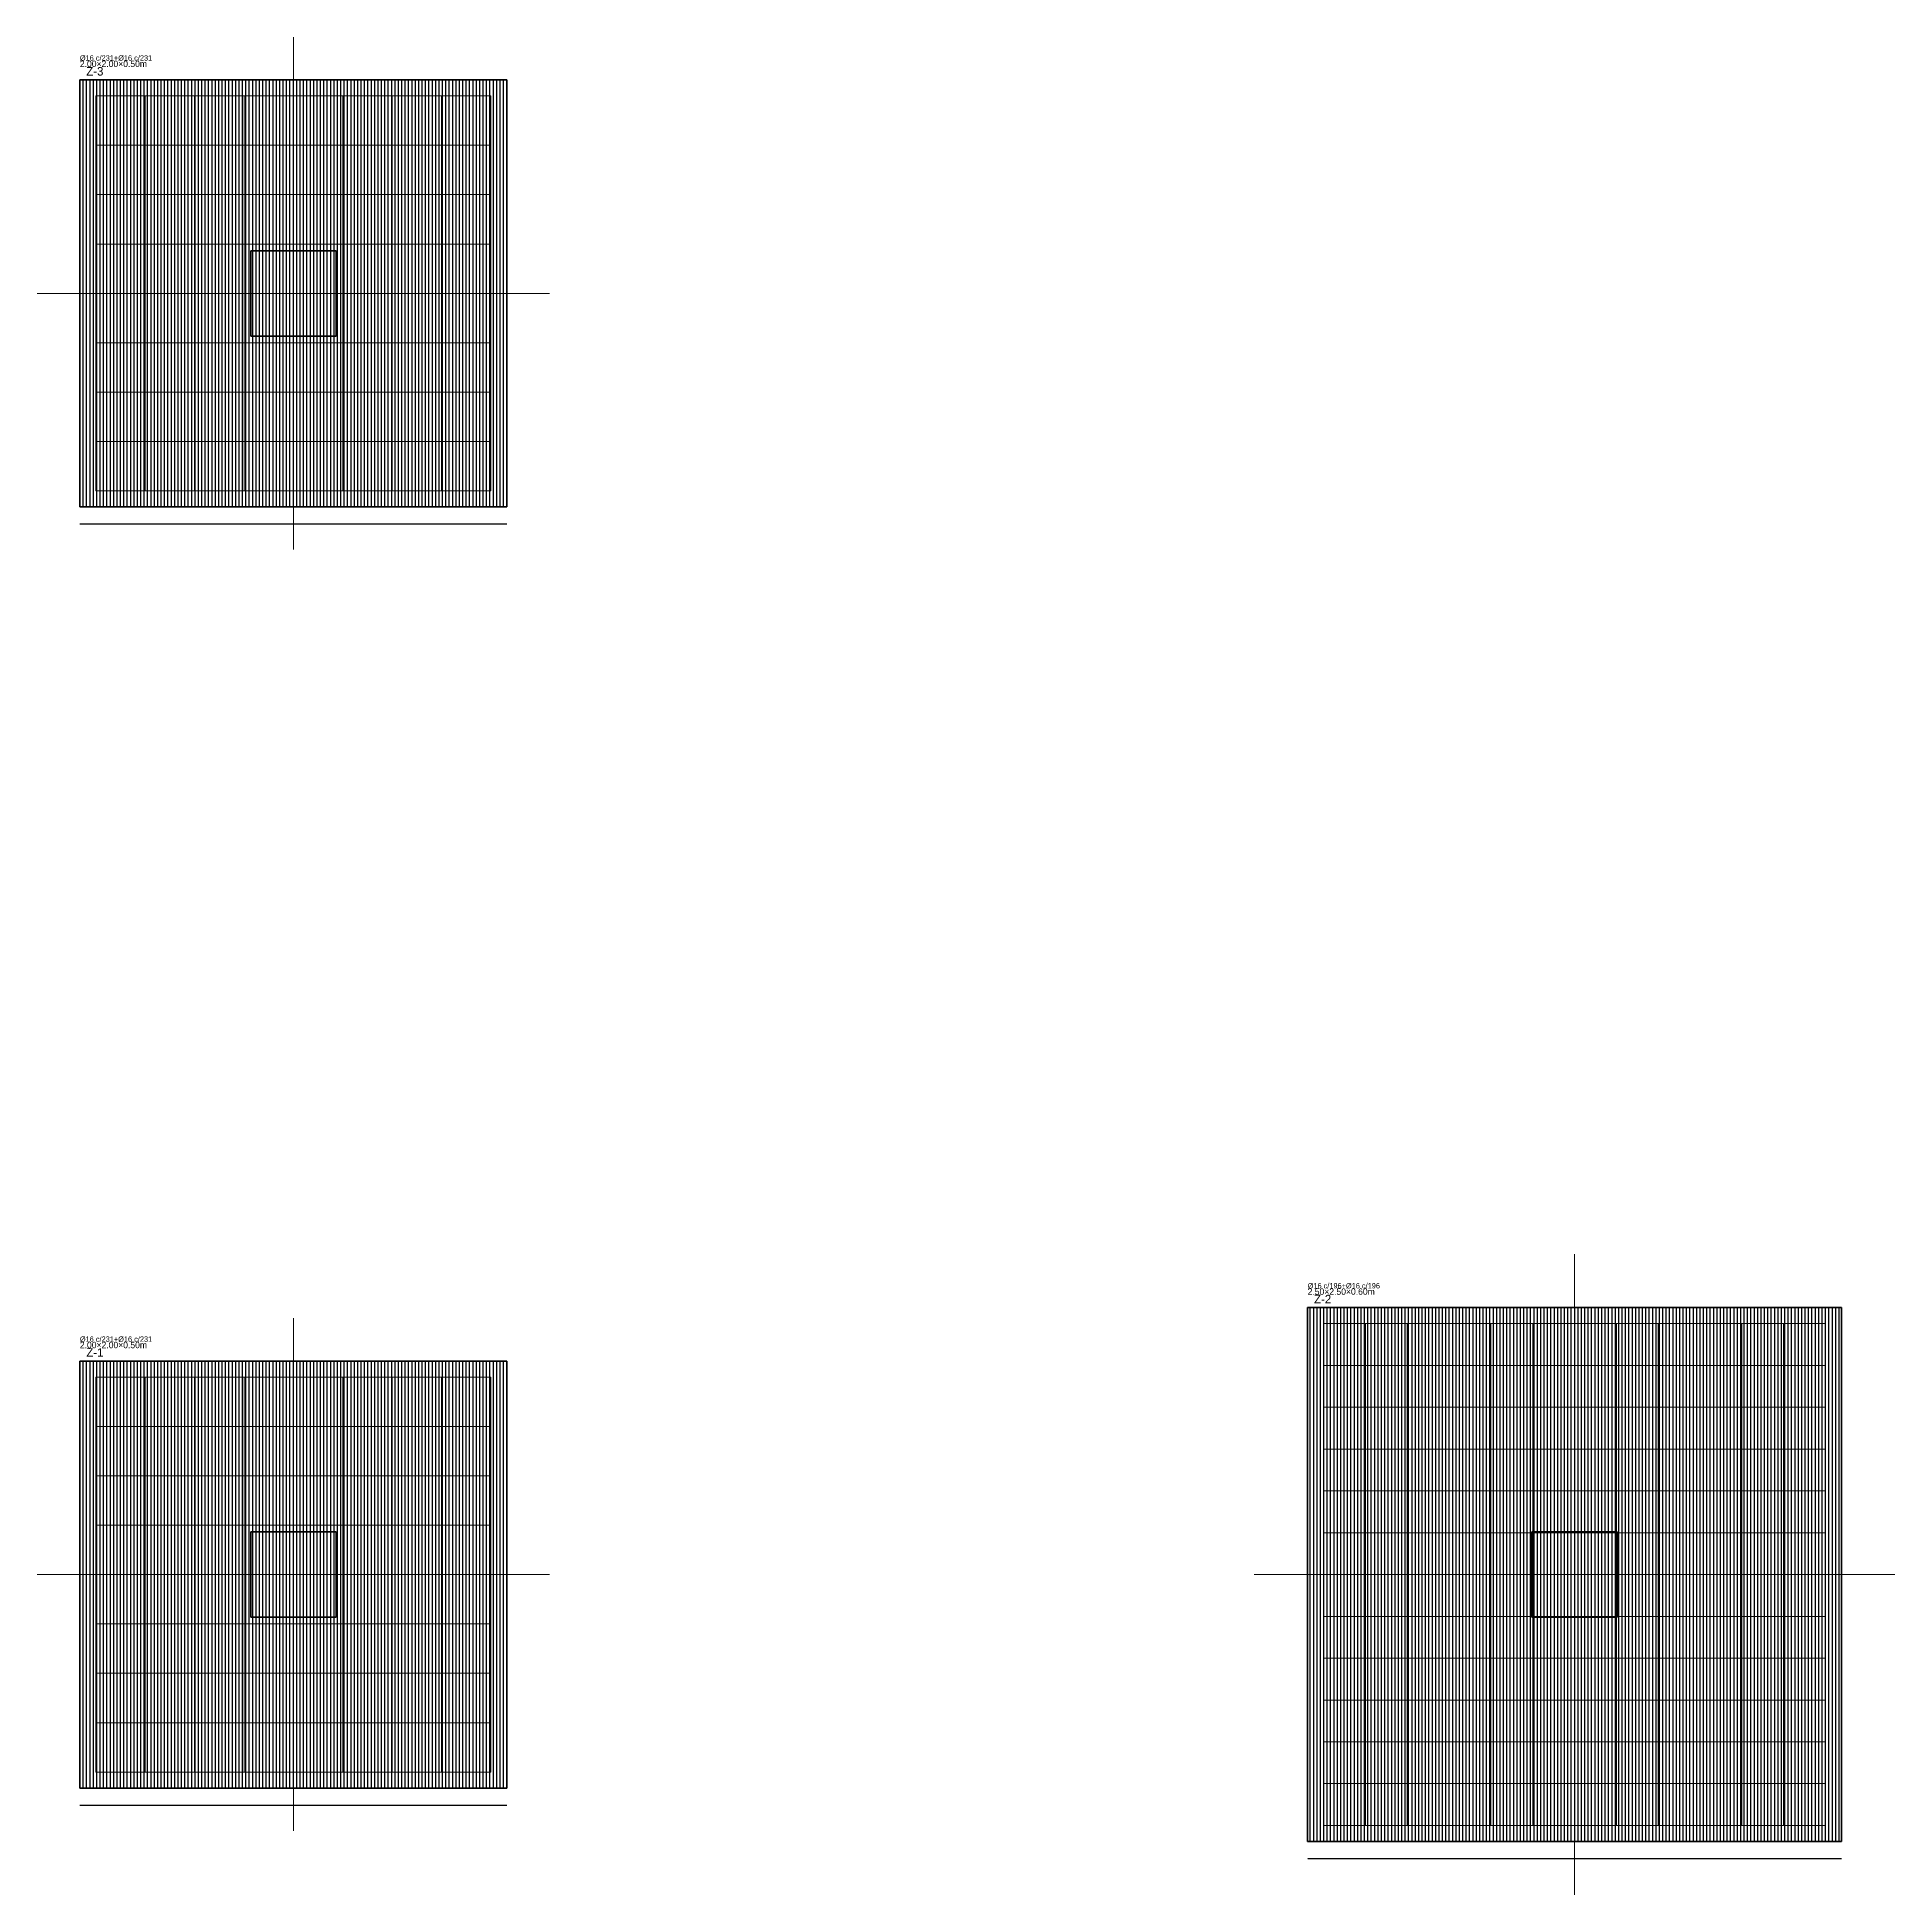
# Model space of a CAD drawing. Header units: metres. Extents: x -1200 to 7500, y -1500 to 7200.
import ezdxf

# ---------------------------------------------------------------- set-up
doc = ezdxf.new("R2010")
doc.units = ezdxf.units.M
for name, color, linetype in [('ARMADURA', 2, 'Continuous'), ('CONCRETO', 7, 'Continuous'), ('COTAS', 4, 'Continuous'), ('EJES', 1, 'Continuous'), ('RELLENO', 8, 'Continuous'), ('TEXTO', 7, 'Continuous')]:
    doc.layers.add(name, color=color, linetype=linetype)
doc.dimstyles.get("Standard").update_dxf_attribs({"dimtxt": 2.5, "dimasz": 2.5, "dimexe": 1.25, "dimexo": 0.625, "dimtad": 1, "dimcen": 2.5, "dimazin": 3, "dimtfac": 1, "dimtmove": 0, "dimatfit": 3})

# ---------------------------------------------------------------- blocks, each defined once
blk = doc.blocks.new('_CLOSEDFILLED')
at = {"color": 0, "linetype": 'BYBLOCK'}
blk.add_solid([(-1, 0), (0, 0), (-1, 0)], dxfattribs=at)
blk = doc.blocks.new('*D1')
for p, q in [((-1000, -1080), (-1000, -1080)), ((-999.75, -1080), (-2, -1080)), ((2, -1080), (999.75, -1080)), ((1000, -1080), (1000, -1080))]:
    blk.add_line(p, q)
at = {"layer": 'Defpoints'}
for p in [(-1000, -1080), (-1000, -1080), (1000, -1080)]:
    blk.add_point(p, dxfattribs=at)
at = {"layer": 'COTAS', "xscale": 0.25, "yscale": 0.25, "rotation": 180}
blk.add_blockref('_CLOSEDFILLED', (-1000, -1080), dxfattribs=at)
at = {"layer": 'COTAS', "xscale": 0.25, "yscale": 0.25}
blk.add_blockref('_CLOSEDFILLED', (1000, -1080), dxfattribs=at)
at = {"layer": 'COTAS', "insert": (0, -1080), "char_height": 1, "attachment_point": 5}
blk.add_mtext('2000', dxfattribs=at)
blk = doc.blocks.new('*D2')
for p, q in [((4750, -1330), (4750, -1330)), ((4750.25, -1330), (5998, -1330)), ((6002, -1330), (7249.75, -1330)), ((7250, -1330), (7250, -1330))]:
    blk.add_line(p, q)
at = {"layer": 'Defpoints'}
for p in [(4750, -1330), (4750, -1330), (7250, -1330)]:
    blk.add_point(p, dxfattribs=at)
at = {"layer": 'COTAS', "xscale": 0.25, "yscale": 0.25, "rotation": 180}
blk.add_blockref('_CLOSEDFILLED', (4750, -1330), dxfattribs=at)
at = {"layer": 'COTAS', "xscale": 0.25, "yscale": 0.25}
blk.add_blockref('_CLOSEDFILLED', (7250, -1330), dxfattribs=at)
at = {"layer": 'COTAS', "insert": (6000, -1330), "char_height": 1, "attachment_point": 5}
blk.add_mtext('2500', dxfattribs=at)
blk = doc.blocks.new('*D3')
for p, q in [((-1000, 4920), (-1000, 4920)), ((-999.75, 4920), (-2, 4920)), ((2, 4920), (999.75, 4920)), ((1000, 4920), (1000, 4920))]:
    blk.add_line(p, q)
at = {"layer": 'Defpoints'}
for p in [(-1000, 4920), (-1000, 4920), (1000, 4920)]:
    blk.add_point(p, dxfattribs=at)
at = {"layer": 'COTAS', "xscale": 0.25, "yscale": 0.25, "rotation": 180}
blk.add_blockref('_CLOSEDFILLED', (-1000, 4920), dxfattribs=at)
at = {"layer": 'COTAS', "xscale": 0.25, "yscale": 0.25}
blk.add_blockref('_CLOSEDFILLED', (1000, 4920), dxfattribs=at)
at = {"layer": 'COTAS', "insert": (0, 4920), "char_height": 1, "attachment_point": 5}
blk.add_mtext('2000', dxfattribs=at)

msp = doc.modelspace()

# ---------------------------------------------------------------- hatches: boundary and pattern name
at = {"layer": 'RELLENO'}
h = msp.add_hatch(dxfattribs=at)
h.set_pattern_fill('ANSI31', scale=5, angle=45)
h.paths.add_polyline_path([(-1000, 5000), (1000, 5000), (1000, 7000), (-1000, 7000)])
h = msp.add_hatch(dxfattribs=at)
h.set_pattern_fill('ANSI31', scale=5, angle=45)
h.paths.add_polyline_path([(4750, -1250), (7250, -1250), (7250, 1250), (4750, 1250)])
h = msp.add_hatch(dxfattribs=at)
h.set_pattern_fill('ANSI31', scale=5, angle=45)
h.paths.add_polyline_path([(-1000, -1000), (1000, -1000), (1000, 1000), (-1000, 1000)])

# ---------------------------------------------------------------- linework, layer by layer
at = {"layer": 'ARMADURA', "lineweight": 15}
for p, q in [((-925, 5075), (-925, 6925)), ((-925, 6925), (925, 6925)), ((-693.75, 5075), (-693.75, 6925)), ((-462.5, 5075), (-462.5, 6925)), ((-231.25, 5075), (-231.25, 6925)), ((0, 5075), (0, 6925)), ((231.25, 5075), (231.25, 6925)), ((462.5, 5075), (462.5, 6925)), ((693.75, 5075), (693.75, 6925)), ((925, 5075), (925, 6925)), ((-925, 6693.75), (925, 6693.75)), ((-925, 6462.5), (925, 6462.5)), ((-925, 6231.25), (925, 6231.25)), ((-925, 6000), (925, 6000)), ((-925, 5768.75), (925, 5768.75)), ((-925, 5537.5), (925, 5537.5)), ((-925, 5306.25), (925, 5306.25)), ((-925, 5075), (925, 5075)), ((4825, -1175), (4825, 1175)), ((4825, 1175), (7175, 1175)), ((5020.833, -1175), (5020.833, 1175)), ((5216.667, -1175), (5216.667, 1175)), ((5412.5, -1175), (5412.5, 1175)), ((5608.333, -1175), (5608.333, 1175)), ((5804.167, -1175), (5804.167, 1175)), ((6000, -1175), (6000, 1175)), ((6195.833, -1175), (6195.833, 1175)), ((6391.667, -1175), (6391.667, 1175)), ((6587.5, -1175), (6587.5, 1175)), ((6783.333, -1175), (6783.333, 1175)), ((6979.167, -1175), (6979.167, 1175)), ((7175, -1175), (7175, 1175)), ((4825, 979.167), (7175, 979.167)), ((-925, -925), (-925, 925)), ((-925, 925), (925, 925)), ((-693.75, -925), (-693.75, 925)), ((-462.5, -925), (-462.5, 925)), ((-231.25, -925), (-231.25, 925)), ((0, -925), (0, 925)), ((231.25, -925), (231.25, 925)), ((462.5, -925), (462.5, 925)), ((693.75, -925), (693.75, 925)), ((925, -925), (925, 925)), ((4825, 783.333), (7175, 783.333)), ((-925, 693.75), (925, 693.75)), ((4825, 587.5), (7175, 587.5)), ((-925, 462.5), (925, 462.5)), ((4825, 391.667), (7175, 391.667)), ((-925, 231.25), (925, 231.25)), ((4825, 195.833), (7175, 195.833)), ((-925, 0), (925, 0)), ((4825, 0), (7175, 0)), ((-925, -231.25), (925, -231.25)), ((4825, -195.833), (7175, -195.833)), ((4825, -391.667), (7175, -391.667)), ((-925, -462.5), (925, -462.5)), ((4825, -587.5), (7175, -587.5)), ((-925, -693.75), (925, -693.75)), ((4825, -783.333), (7175, -783.333)), ((-925, -925), (925, -925)), ((4825, -979.167), (7175, -979.167)), ((4825, -1175), (7175, -1175))]:
    msp.add_line(p, q, dxfattribs=at)
at = {"layer": 'CONCRETO', "lineweight": 50}
for p, q in [((1000, 7000), (-1000, 7000)), ((-1000, 7000), (-1000, 5000)), ((1000, 5000), (1000, 7000)), ((-1000, 5000), (1000, 5000)), ((7250, 1250), (4750, 1250)), ((4750, 1250), (4750, -1250)), ((7250, -1250), (7250, 1250)), ((1000, 1000), (-1000, 1000)), ((-1000, 1000), (-1000, -1000)), ((1000, -1000), (1000, 1000)), ((-1000, -1000), (1000, -1000)), ((4750, -1250), (7250, -1250))]:
    msp.add_line(p, q, dxfattribs=at)
at = {"layer": 'CONCRETO', "lineweight": 70}
for p, q in [((200, 6200), (-200, 6200)), ((-200, 6200), (-200, 5800)), ((200, 5800), (200, 6200)), ((-200, 5800), (200, 5800)), ((200, 200), (-200, 200)), ((-200, 200), (-200, -200)), ((200, -200), (200, 200)), ((6200, 200), (5800, 200)), ((5800, 200), (5800, -200)), ((6200, -200), (6200, 200)), ((-200, -200), (200, -200)), ((5800, -200), (6200, -200))]:
    msp.add_line(p, q, dxfattribs=at)
at = {"layer": 'EJES', "lineweight": 9}
for p, q in [((0, 4800), (0, 7200)), ((-1200, 6000), (1200, 6000)), ((6000, -1500), (6000, 1500)), ((0, -1200), (0, 1200)), ((-1200, 0), (1200, 0)), ((4500, 0), (7500, 0))]:
    msp.add_line(p, q, dxfattribs=at)

# ---------------------------------------------------------------- texts
at = {"layer": 'TEXTO'}
for s, height, p in [('Ø16 c/231+Ø16 c/231', 25, (-1000, 7090)), ('2.00×2.00×0.50m', 30, (-1000, 7060)), ('Z-3', 40, (-970, 7020)), ('Ø16 c/196+Ø16 c/196', 25, (4750, 1340)), ('2.50×2.50×0.60m', 30, (4750, 1310)), ('Z-2', 40, (4780, 1270)), ('Ø16 c/231+Ø16 c/231', 25, (-1000, 1090)), ('2.00×2.00×0.50m', 30, (-1000, 1060)), ('Z-1', 40, (-970, 1020))]:
    msp.add_text(s, height=height, dxfattribs=at).set_placement(p)

# ---------------------------------------------------------------- dimensions: what is measured, and where the dimension line sits
at = {"layer": 'COTAS'}
for base, p1, p2, picture, middle in [((-1000, 4920), (-1000, 4920), (1000, 4920), '*D3', (0, 4920)), ((-1000, -1080), (-1000, -1080), (1000, -1080), '*D1', (0, -1080)), ((4750, -1330), (4750, -1330), (7250, -1330), '*D2', (6000, -1330))]:
    dim = msp.add_linear_dim(base=base, p1=p1, p2=p2, dimstyle='Standard', dxfattribs=at)
    dim.commit()
    dim.dimension.update_dxf_attribs({"geometry": picture, "text_midpoint": middle})

doc.saveas('drawing.dxf')
